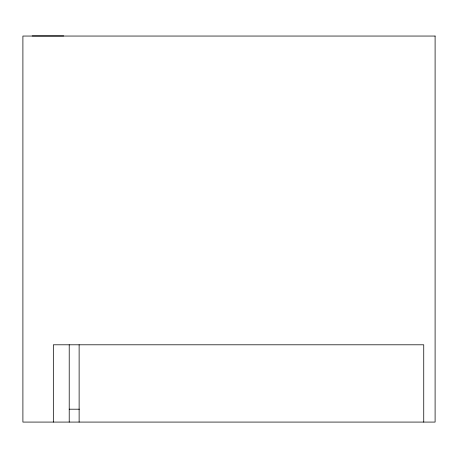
<?xml version="1.0" encoding="UTF-8"?>
<svg xmlns="http://www.w3.org/2000/svg" width="458" height="458" viewBox="0 0 458 458"><rect width="100%" height="100%" fill="white"/><g stroke="black" fill="none" stroke-linecap="round" stroke-linejoin="round"><path stroke-width="0.69" d="M32.169 35.919L63.719 35.919M69.215 409.2L79.389 409.2M423.742 422.081L423.742 344.8L53.334 344.8L53.334 422.081M79.125 344.8L79.125 422.081M69.215 344.8L69.215 422.081M435.1 36.05L22.9 36.05L22.9 422.081L435.1 422.081L435.1 36.05"/></g></svg>
